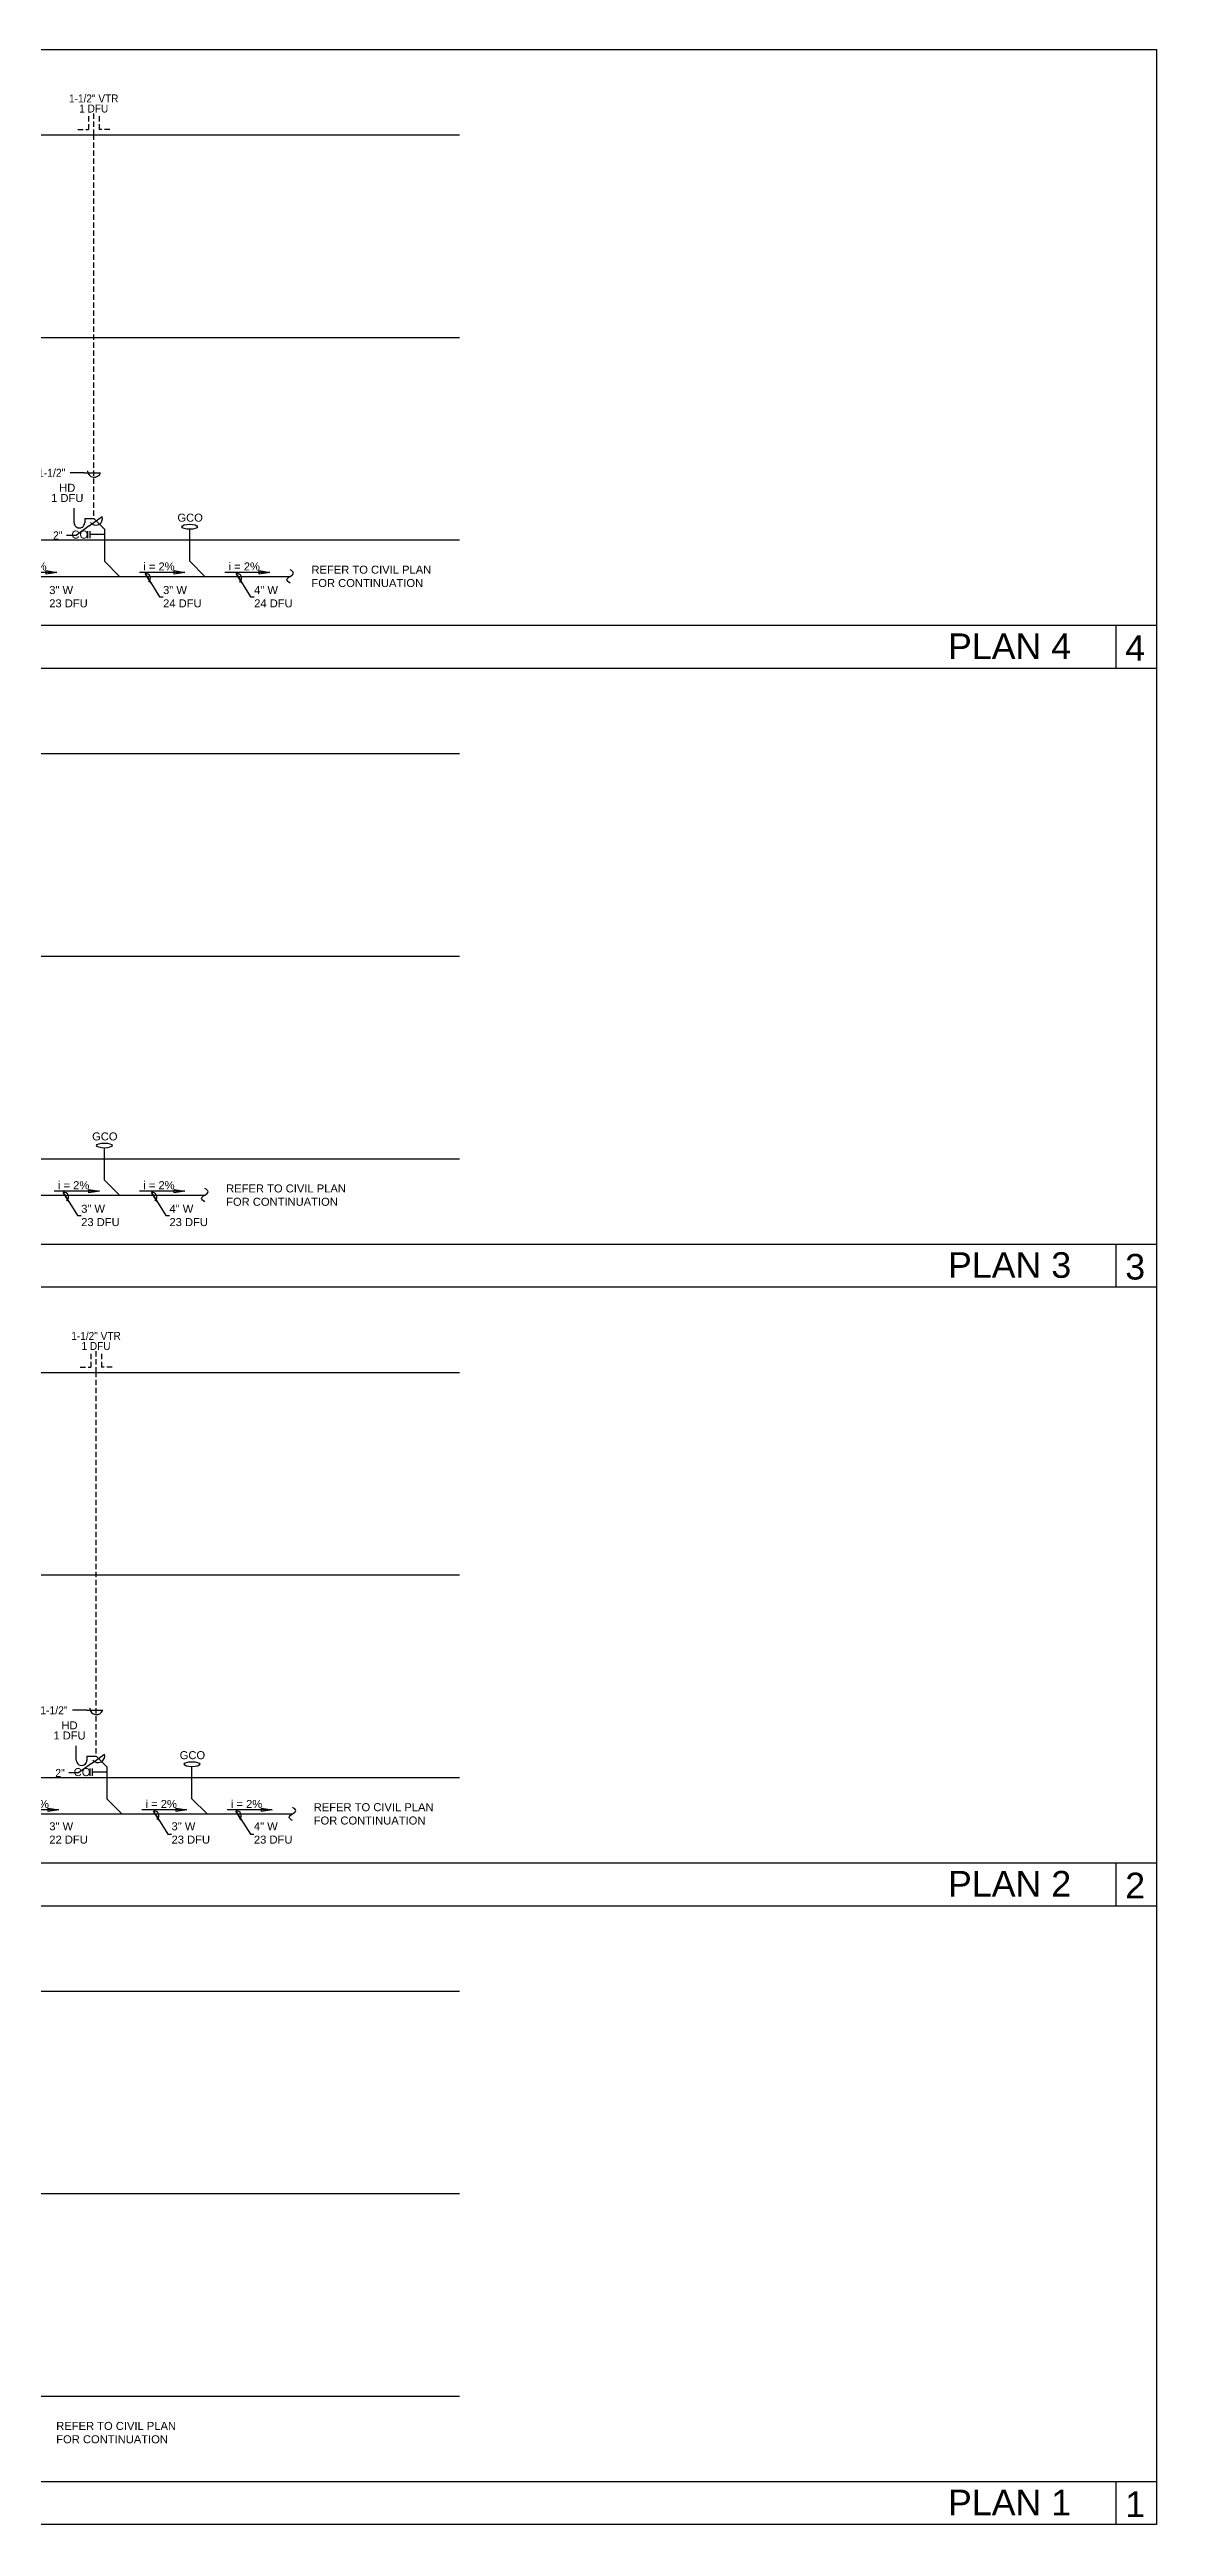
# Model space of a CAD drawing. Extents: x -1750 to 6031, y -1833 to 2182.
# Drawn here: x 5408 to 6031, y 251 to 1643 of the extents above; entities that cross this region are included whole.
import ezdxf
from ezdxf.enums import TextEntityAlignment as Align

# ---------------------------------------------------------------- set-up
doc = ezdxf.new("R2010")
doc.units = 0
doc.header["$LTSCALE"] = 24
doc.header["$MEASUREMENT"] = 0
doc.linetypes.add('Vent', pattern=[0.1875, 0.125, -0.0625])
doc.layers.get('0').update_dxf_attribs({"color": 8})
for name, color, linetype in [('DIAGRAM_LEVEL', 1, 'Continuous'), ('GEC_BORDER', 2, 'Continuous'), ('PLUM-4TEXT', 2, 'Continuous'), ('PLUM-DIM-WV', 1, 'Continuous'), ('PLUM-DIM-WV-TEXT', 2, 'Continuous'), ('PLUM-TEXT', 2, 'Continuous'), ('PLUM-VENT', 5, 'Vent'), ('PLUM-WASTE_ABOVE', 4, 'Plum-Waste_Above'), ('PLUM-WASTE_BELOW', 6, 'Plum-Waste_Below')]:
    doc.layers.add(name, color=color, linetype=linetype)
doc.layers.add('GEC_NO PLOT', color=7, linetype='Continuous', plot=False)
doc.layers.add('GEC_VIEWPORT', color=7, linetype='Continuous', plot=False)
doc.styles.add('A2', font='arial.ttf', dxfattribs={"height": 4.5})
doc.styles.add('ARC-TEXT', font='arial.ttf', dxfattribs={"width": 1.00018, "height": 4.5})
doc.styles.get("Standard").update_dxf_attribs({"font": 'arial.ttf'})
doc.styles.add('TITLE1', font='arial.ttf')
doc.linetypes.add('Plum-Waste_Above', pattern='A,1,[1,GEC_FlowArrow.shx,S=0.09375,R=0,X=0,Y=0],1', length=2)
doc.linetypes.add('Plum-Waste_Below', pattern='A,0.25,-0.125,0.25,-0.125,0.25,[1,GEC_FlowArrow.shx,S=0.09375,R=0,X=0,Y=0],-0.25,0.25,-0.125,0.25,-0.125', length=2)
doc.dimstyles.new('Standard1', dxfattribs={"dimscale": 24, "dimtxt": 4.5, "dimasz": 0.25, "dimexe": 0.18, "dimexo": 0.0625, "dimgap": 2, "dimtad": 0, "dimtih": 1, "dimtoh": 1, "dimdec": 8, "dimzin": 0, "dimdsep": 46, "dimlunit": 4, "dimtxsty": 'Standard', "dimcen": 0.08984375, "dimclre": 256, "dimadec": 0, "dimazin": 0, "dimtfac": 1, "dimtdec": 8, "dimtofl": 0, "dimtmove": 0, "dimatfit": 3, "dimldrblk": 'CLOSEDBLANK', "dimfxl": 1, "dimtolj": 1, "dimtzin": 0, "dimarcsym": 0})
doc.dimstyles.new('Standard2', dxfattribs={"dimscale": 24, "dimtxt": 0.18, "dimasz": 0.25, "dimexe": 0.18, "dimexo": 0.0625, "dimgap": 0.09, "dimtad": 0, "dimtih": 1, "dimtoh": 1, "dimdec": 4, "dimzin": 0, "dimdsep": 46, "dimlunit": 4, "dimtxsty": 'Standard', "dimcen": 0.08984375, "dimadec": 0, "dimazin": 0, "dimtfac": 1, "dimtdec": 4, "dimtofl": 0, "dimtmove": 0, "dimatfit": 3, "dimldrblk": 'loop', "dimfxl": 1, "dimfrac": 2, "dimtolj": 1, "dimtzin": 0, "dimarcsym": 0})

# ---------------------------------------------------------------- blocks, each defined once
blk = doc.blocks.new('*U148')
at = {"layer": 'GEC_VIEWPORT'}
blk.add_point((0, -2.019906464312271e-11), dxfattribs=at)
at = {"layer": 'PLUM-DIM-WV'}
for p, q in [((-11.16755350897733, 37.77876311706925), (-19.21620817043883, 37.77876311706924)), ((-15.81144409115223, 2.56405058301991), (-21.28201359320531, 2.56405058301991)), ((-8.497413266199601, 7.874834510935418), (-15.81144409115223, 2.56405058301991))]:
    blk.add_line(p, q, dxfattribs=at)
for points in [[(-11.16755350897733, 37.77876311706925), (-2.167553508977335, 37.77876311706925, -0.9999999999999999)], [(-8.497413266199601, 7.874834510935418), (-1.214759407170163, 13.16283534013016, -0.9999999999999999)]]:
    blk.add_lwpolyline(points, format="xyb", dxfattribs=at)
for centre, start, end in [((-5.724667734978311, 39.10243132057403), 182.4038921094597, 339.5888322536474), ((-4.870847207470774, 12.14392360387419), 218.3876328478892, 15.57257299207597)]:
    blk.add_arc(centre, 3.79541290636327, start, end, dxfattribs=at)
at = {"layer": 'PLUM-VENT'}
blk.add_line((-5.99989047395519, 13.57920630026726), (-5.999890473951624, 227.8619217283339), dxfattribs=at)
at = {"layer": 'PLUM-WASTE_ABOVE'}
for p, q in [((-17.08986300293412, 9.747990883292719), (-17.08986300293412, 17.8042035125163)), ((-11.09137036923954, 11.99999999997628), (-6, 11.99999999997997)), ((-11.09137036923954, 11.99999999997127), (-11.09059433762656, 9.682765178763962)), ((0, 5.999999999979966), (-6, 11.99999999997997)), ((0, 5.999999999979966), (0, 4.297673328323981e-13))]:
    blk.add_line(p, q, dxfattribs=at)
blk.add_arc((-14.08986317116529, 9.74899556576796), 3, 180.0191881000215, 0.01918810002152497, dxfattribs=at)
at = {"layer": 'PLUM-DIM-WV-TEXT', "color": 2, "style": 'ARC-TEXT', "width": 0.9304000000000001}
for s, p in [('1-1/2"', (-37.38667856607324, 37.77876311706925)), ('2"', (-28.90837375691612, 2.564050583019912))]:
    blk.add_text(s, height=4.5, dxfattribs=at).set_placement(p, align=Align.MIDDLE_LEFT)
at = {"layer": 'PLUM-DIM-WV-TEXT', "char_height": 4.500000000000003, "attachment_point": 5, "rotation": 2.1563792185759575e-09, "style": 'A2'}
for s, insert, width in [('HD', (-20.90961311806932, 29.35164499827016), 10.27945321553853), ('1 DFU', (-20.90961311806932, 23.58890162682331), 23.69494818385072)]:
    blk.add_mtext(s, dxfattribs=dict(at, insert=insert, width=width))
blk = doc.blocks.new('*U74')
at = {"layer": 'PLUM-VENT'}
for p, q in [((-8.99997282743675, 3.000081520174376), (-2.999972827554757, 3.00004142526825)), ((-2.99991202012211, 10.50004142499131), (-3.000015582753349, 3.000041425858967)), ((0, 0), (0, 12.06539770502866)), ((8.99999866797043, 2.999875725383504), (2.999998668604121, 2.999972827221541)), ((3.000130734572394, 10.49995857429587), (3.000027171941156, 2.999958575162168))]:
    blk.add_line(p, q, dxfattribs=at)
at = {"layer": 'PLUM-TEXT', "style": 'A2', "width": 0.9}
blk.add_text('1-1/2" VTR', height=4.5, dxfattribs=at).set_placement((0, 16.86539770502866), align=Align.BOTTOM_CENTER)
blk.add_attdef('DFU', text='', height=4.5, dxfattribs=at).set_placement((-1.562950365961521e-16, 11.21456715423926), align=Align.BOTTOM_CENTER)
blk = doc.blocks.new('*U72')
at = {"color": 4, "linetype": 'Continuous'}
for p, q in [((-9.25, -1.999999999999999), (-9.249999999999998, 2.000000000000001)), ((-7.999999999999998, -1.999999999999999), (-7.999999999999999, 2.000000000000001)), ((0, 0), (-7.999999999999998, 7.966394000823681e-16))]:
    blk.add_line(p, q, dxfattribs=at)
blk = doc.blocks.new('*U73')
at = {"linetype": 'Continuous'}
blk.add_spline([(3.749996589146986, 5.116279421610306e-06), (1.874996589146984, -1.874994883720578), (-3.410853015133051e-06, 5.116279423275641e-06), (-1.875003410853015, 1.875005116279425), (-3.750003410853016, 5.116279424940975e-06)], degree=3, dxfattribs=at)
blk = doc.blocks.new('*U67')
at = {"linetype": 'Continuous'}
blk.add_spline([(3.749996589146986, 5.116279421610306e-06), (1.874996589146984, -1.874994883720578), (-3.410853015133051e-06, 5.116279423275641e-06), (-1.875003410853015, 1.875005116279425), (-3.750003410853016, 5.116279424940975e-06)], degree=3, dxfattribs=at)
blk = doc.blocks.new('*U131')
at = {"layer": 'GEC_VIEWPORT'}
blk.add_point((0, -2.019906464312271e-11), dxfattribs=at)
at = {"layer": 'PLUM-DIM-WV'}
for p, q in [((-11.16755350897733, 37.77876311706925), (-19.21620817043883, 37.77876311706924)), ((-15.81144409115223, 2.56405058301991), (-21.28201359320531, 2.56405058301991)), ((-8.497413266199601, 7.874834510935418), (-15.81144409115223, 2.56405058301991))]:
    blk.add_line(p, q, dxfattribs=at)
for points in [[(-11.16755350897733, 37.77876311706925), (-2.167553508977335, 37.77876311706925, -0.9999999999999999)], [(-8.497413266199601, 7.874834510935418), (-1.214759407170163, 13.16283534013016, -0.9999999999999999)]]:
    blk.add_lwpolyline(points, format="xyb", dxfattribs=at)
for centre, start, end in [((-5.724667734978311, 39.10243132057403), 182.4038921094597, 339.5888322536474), ((-4.870847207470774, 12.14392360387419), 218.3876328478892, 15.57257299207597)]:
    blk.add_arc(centre, 3.79541290636327, start, end, dxfattribs=at)
at = {"layer": 'PLUM-VENT'}
blk.add_line((-5.99989047395519, 13.57920630026726), (-5.999890473951624, 227.8619217283339), dxfattribs=at)
at = {"layer": 'PLUM-WASTE_ABOVE'}
for p, q in [((-17.08986300293412, 9.747990883292719), (-17.08986300293412, 17.8042035125163)), ((-11.09137036923954, 11.99999999997628), (-6, 11.99999999997997)), ((-11.09137036923954, 11.99999999997127), (-11.09059433762656, 9.682765178763962)), ((0, 5.999999999979966), (-6, 11.99999999997997)), ((0, 5.999999999979966), (0, 4.297673328323981e-13))]:
    blk.add_line(p, q, dxfattribs=at)
blk.add_arc((-14.08986317116529, 9.74899556576796), 3, 180.0191881000215, 0.01918810002152497, dxfattribs=at)
at = {"layer": 'PLUM-DIM-WV-TEXT', "color": 2, "style": 'ARC-TEXT', "width": 0.9304000000000001}
for s, p in [('1-1/2"', (-37.38667856607324, 37.77876311706925)), ('2"', (-28.90837375691612, 2.564050583019912))]:
    blk.add_text(s, height=4.5, dxfattribs=at).set_placement(p, align=Align.MIDDLE_LEFT)
at = {"layer": 'PLUM-DIM-WV-TEXT', "char_height": 4.500000000000003, "attachment_point": 5, "rotation": 2.1563792185759575e-09, "style": 'A2'}
for s, insert, width in [('HD', (-20.90961311806932, 29.35164499827016), 10.27945321553853), ('1 DFU', (-20.90961311806932, 23.58890162682331), 23.69494818385072)]:
    blk.add_mtext(s, dxfattribs=dict(at, insert=insert, width=width))
blk = doc.blocks.new('*U60')
at = {"color": 4, "linetype": 'Continuous'}
for p, q in [((-9.25, -1.999999999999999), (-9.249999999999998, 2.000000000000001)), ((-7.999999999999998, -1.999999999999999), (-7.999999999999999, 2.000000000000001)), ((0, 0), (-7.999999999999998, 7.966394000823681e-16))]:
    blk.add_line(p, q, dxfattribs=at)
blk = doc.blocks.new('*U61')
at = {"linetype": 'Continuous'}
blk.add_spline([(3.749996589146986, 5.116279421610306e-06), (1.874996589146984, -1.874994883720578), (-3.410853015133051e-06, 5.116279423275641e-06), (-1.875003410853015, 1.875005116279425), (-3.750003410853016, 5.116279424940975e-06)], degree=3, dxfattribs=at)
blk = doc.blocks.new('loop')
at = {"color": 0}
blk.add_lwpolyline([(-1, 0), (0, 0, -0.9999999999999999)], format="xyb", dxfattribs=at)
blk.add_arc((-0.3952349140001159, 0.1470742448338775), 0.4217125451514744, 182.4038921094599, 339.5888322536482, dxfattribs=at)
blk = doc.blocks.new('*U57')
at = {"layer": 'PLUM-VENT'}
for p, q in [((-8.99997282743675, 3.000081520174376), (-2.999972827554757, 3.00004142526825)), ((-2.99991202012211, 10.50004142499131), (-3.000015582753349, 3.000041425858967)), ((0, 0), (0, 12.06539770502866)), ((8.99999866797043, 2.999875725383504), (2.999998668604121, 2.999972827221541)), ((3.000130734572394, 10.49995857429587), (3.000027171941156, 2.999958575162168))]:
    blk.add_line(p, q, dxfattribs=at)
at = {"layer": 'PLUM-TEXT', "style": 'A2', "width": 0.9}
blk.add_text('1-1/2" VTR', height=4.5, dxfattribs=at).set_placement((0, 16.86539770502866), align=Align.BOTTOM_CENTER)
blk.add_attdef('DFU', text='', height=4.5, dxfattribs=at).set_placement((-1.562950365961521e-16, 11.21456715423926), align=Align.BOTTOM_CENTER)
blk = doc.blocks.new('Slope')
at = {"layer": 'PLUM-DIM-WV-TEXT', "insert": (2.147692779855788, 3.325908893436747), "char_height": 4.5, "width": 88.8578294813924, "attachment_point": 4, "style": 'A2'}
blk.add_mtext('i = 2%', dxfattribs=at)
at = {"layer": 'PLUM-4TEXT', "color": 1}
blk.add_leader([(25.44349005161348, 0), (0, 0)], dimstyle='Standard1', override={"dimgap": 2, "dimtad": 0}, dxfattribs=at)

msp = doc.modelspace()

# ---------------------------------------------------------------- linework, layer by layer
at = {"layer": 'DIAGRAM_LEVEL'}
for points in [[(4583.960289746563, 1594.897309373058), (5638.487881152421, 1594.897309373058)], [(4583.960289746563, 1480.966348508891), (5638.487881152421, 1480.966348508891)], [(4583.960289746563, 1367.035387644724), (5638.487881152421, 1367.035387644724)], [(4583.960289746563, 1246.897309373058), (5638.487881152421, 1246.897309373058)], [(4583.960289746563, 1132.966348508891), (5638.487881152421, 1132.966348508891)], [(4583.960289746563, 1019.035387644724), (5638.487881152421, 1019.035387644724)], [(4583.960289746563, 898.8973093730583), (5638.487881152421, 898.8973093730583)], [(4583.960289746563, 784.9663485088913), (5638.487881152421, 784.9663485088913)], [(4583.960289746563, 671.0353876447243), (5638.487881152421, 671.0353876447243)], [(4583.960289746563, 550.8973093730583), (5638.487881152421, 550.8973093730583)], [(4583.960289746563, 436.9663485088914), (5638.487881152421, 436.9663485088914)], [(4583.960289746563, 323.0353876447244), (5638.487881152421, 323.0353876447244)]]:
    msp.add_lwpolyline(points, dxfattribs=at)
at = {"layer": 'GEC_BORDER', "color": 5}
for p, q in [((4191.724085449492, 1319.035387644724), (6030.724085449492, 1319.035387644724)), ((6007.872509475463, 1319.035387644724), (6007.872509475463, 1294.897309373058)), ((6007.872509475463, 1319.035387644724), (6007.872509475463, 1294.897309373058)), ((4191.724085449492, 1294.897309373058), (6030.724085449492, 1294.897309373058)), ((4191.724085449492, 971.0353876447243), (6030.724085449492, 971.0353876447243)), ((6007.872509475463, 971.0353876447243), (6007.872509475463, 946.8973093730583)), ((6007.872509475463, 971.0353876447243), (6007.872509475463, 946.8973093730583)), ((4191.724085449492, 946.8973093730583), (6030.724085449492, 946.8973093730583)), ((4191.724085449492, 623.0353876447243), (6030.724085449492, 623.0353876447243)), ((6007.872509475463, 623.0353876447243), (6007.872509475463, 598.8973093730583)), ((6007.872509475463, 623.0353876447243), (6007.872509475463, 598.8973093730583)), ((4191.724085449492, 598.8973093730583), (6030.724085449492, 598.8973093730583)), ((4191.724085449492, 275.0353876447243), (6030.724085449492, 275.0353876447243)), ((6007.872509475463, 275.0353876447243), (6007.872509475463, 250.8973093730583)), ((6007.872509475463, 275.0353876447243), (6007.872509475463, 250.8973093730583))]:
    msp.add_line(p, q, dxfattribs=at)
at = {"layer": 'GEC_NO PLOT'}
msp.add_lwpolyline([(4191.724085449492, 1642.897309373058), (6030.724085449492, 1642.897309373058), (6030.724085449492, 250.8973093730583), (4191.724085449492, 250.8973093730583)], close=True, dxfattribs=at)
at = {"layer": 'PLUM-WASTE_ABOVE'}
for points in [[(5438.780395134494, 1367.035387644704), (5438.780395134495, 1355.035387644724), (5447.265676508734, 1346.550106270485)], [(5495.265676508682, 1346.550106270485), (5486.780395134404, 1355.035387644764), (5486.780395134404, 1373.035387644785)], [(4667.265676508612, 1346.550106270485), (5543.265676508682, 1346.550106270485)], [(5447.265676508682, 998.550106270485), (5438.780395134404, 1007.035387644764), (5438.780395134404, 1025.035387644785)], [(4620.625430912054, 998.550106270485), (5495.265676508682, 998.550106270485)], [(5440.059684544786, 671.0353876447041), (5440.059684544786, 659.0353876447239), (5448.544965919025, 650.550106270485)], [(5496.544965918974, 650.550106270485), (5488.059684544695, 659.0353876447637), (5488.059684544695, 677.0353876447846)], [(4806.544965918984, 650.550106270485), (5544.544965918974, 650.550106270485)]]:
    msp.add_lwpolyline(points, dxfattribs=at)
for centre in [(5486.780395134404, 1374.460382683548), (5438.780395134404, 1026.460382683548), (5488.059684544695, 678.4603826835485)]:
    msp.add_ellipse(centre, major_axis=(-4.392676685620245, 0), ratio=0.3244024408690741, dxfattribs=at)

# ---------------------------------------------------------------- block references
at = {"layer": 'PLUM-4TEXT'}
for p in [(5386.501040777413, 1348.802620505791), (5458.501040777414, 1348.802620505791), (5506.501040777363, 1348.802620505791), (5410.501040777414, 1000.802620505791), (5458.501040777363, 1000.802620505791), (5387.780330187705, 652.8026205057911), (5459.780330187706, 652.8026205057911), (5507.780330187654, 652.8026205057911)]:
    msp.add_blockref('Slope', p, dxfattribs=at)
at = {"layer": 'PLUM-WASTE_ABOVE'}
for name, p in [('*U57', (5432.780504660543, 1594.897309373058)), ('*U74', (5434.059794070834, 898.8973093730583))]:
    msp.add_blockref(name, p, dxfattribs=at).add_auto_attribs({'DFU': '1 DFU'})
for name, p in [('*U131', (5438.780395134494, 1367.035387644724)), ('*U148', (5440.059684544786, 671.0353876447243))]:
    msp.add_blockref(name, p, dxfattribs=at)
at = {"layer": 'PLUM-WASTE_ABOVE', "rotation": 270}
for name, p in [('*U61', (5543.265676508713, 1346.550106270506)), ('*U67', (5495.265676508713, 998.5501062705057)), ('*U73', (5544.544965919005, 650.5501062705057))]:
    msp.add_blockref(name, p, dxfattribs=at)
at = {"layer": 'PLUM-WASTE_BELOW'}
for name, p in [('*U60', (5438.780395134494, 1370.035387644694)), ('*U72', (5440.059684544786, 674.0353876446939))]:
    msp.add_blockref(name, p, dxfattribs=at)

# ---------------------------------------------------------------- texts
at = {"layer": 'GEC_BORDER', "style": 'TITLE1'}
for s, p in [('4', (6018.718703238597, 1306.285415141361)), ('3', (6018.718703238597, 958.2854151413612)), ('2', (6018.718703238597, 610.2854151413612)), ('1', (6018.718703238597, 262.2854151413612))]:
    msp.add_text(s, height=14.4, dxfattribs=at).set_placement(p, align=Align.MIDDLE_CENTER)
at = {"layer": 'GEC_BORDER', "char_height": 14.4, "attachment_point": 3, "style": 'TITLE1'}
for s, insert, width in [('PLAN 4', (5982.718703238595, 1314.46487195466), 426.5350210451949), ('PLAN 3', (5982.718703238595, 966.4648719546603), 435.5971577129936), ('PLAN 2', (5982.718703238595, 618.4648719546603), 426.5350210451949), ('PLAN 1', (5982.718703238595, 270.4648719546603), 426.5350210451949)]:
    msp.add_mtext(s, dxfattribs=dict(at, insert=insert, width=width))
at = {"layer": 'PLUM-DIM-WV-TEXT', "char_height": 4.5, "attachment_point": 4, "style": 'A2'}
for s, insert, width in [('GCO', (5479.856329029009, 1379.552458773039), 90), ('CO', (5420.233666292315, 1370.035387644694), 88.8578294813924), ('REFER TO CIVIL PLAN \\PFOR CONTINUATION', (5555.265676519553, 1346.550106277732), 88.8578294813924), ('3" W\\P23 DFU', (5407.735216619784, 1335.122205918702), 88.8578294813924), ('3" W\\P24 DFU', (5471.798493326095, 1335.122205918702), 88.8578294813924), ('4" W\\P24 DFU', (5523.03673155876, 1335.122205918702), 88.8578294813924), ('GCO', (5431.856329029009, 1031.552458773039), 90), ('REFER TO CIVIL PLAN \\PFOR CONTINUATION', (5507.265676519553, 998.5501062777323), 88.8578294813924), ('3" W\\P23 DFU', (5425.710101572272, 987.1222059187016), 88.8578294813924), ('4" W\\P23 DFU', (5475.386564686566, 987.1222059187016), 88.8578294813924), ('GCO', (5481.135618439301, 683.5524587730388), 90), ('CO', (5421.512955702608, 674.0353876446939), 88.8578294813924), ('REFER TO CIVIL PLAN \\PFOR CONTINUATION', (5556.544965929845, 650.5501062777323), 88.8578294813924), ('3" W\\P22 DFU', (5407.781639808052, 639.8154187427126), 90), ('3" W\\P23 DFU', (5476.549747562682, 639.8138839541723), 90), ('4" W\\P23 DFU', (5522.900227861484, 639.8138839541723), 90), ('REFER TO CIVIL PLAN \\PFOR CONTINUATION', (5411.676549261013, 302.5501062776719), 88.8578294813924)]:
    msp.add_mtext(s, dxfattribs=dict(at, insert=insert, width=width))

# ---------------------------------------------------------------- leaders
at = {"layer": 'PLUM-DIM-WV'}
for points in [[(5461.667345762944, 1348.107690410566), (5469.798493326095, 1335.122205918702), (5471.798493326095, 1335.122205918702)], [(5512.905583995609, 1348.107690410566), (5521.03673155876, 1335.122205918702), (5523.03673155876, 1335.122205918702)], [(5415.578954009121, 1000.107690410566), (5423.710101572272, 987.1222059187016), (5425.710101572272, 987.1222059187016)], [(5465.255417123415, 1000.107690410566), (5473.386564686566, 987.1222059187016), (5475.386564686566, 987.1222059187016)], [(5466.418599999531, 652.1076904105657), (5474.549747562682, 639.1222059187016), (5476.549747562682, 639.1222059187016)], [(5512.769080298333, 652.1076904105657), (5520.900227861484, 639.1222059187016), (5522.900227861484, 639.1222059187016)]]:
    msp.add_leader(points, dimstyle='Standard2', override={"dimscale": 24}, dxfattribs=at)

doc.saveas('drawing.dxf')
